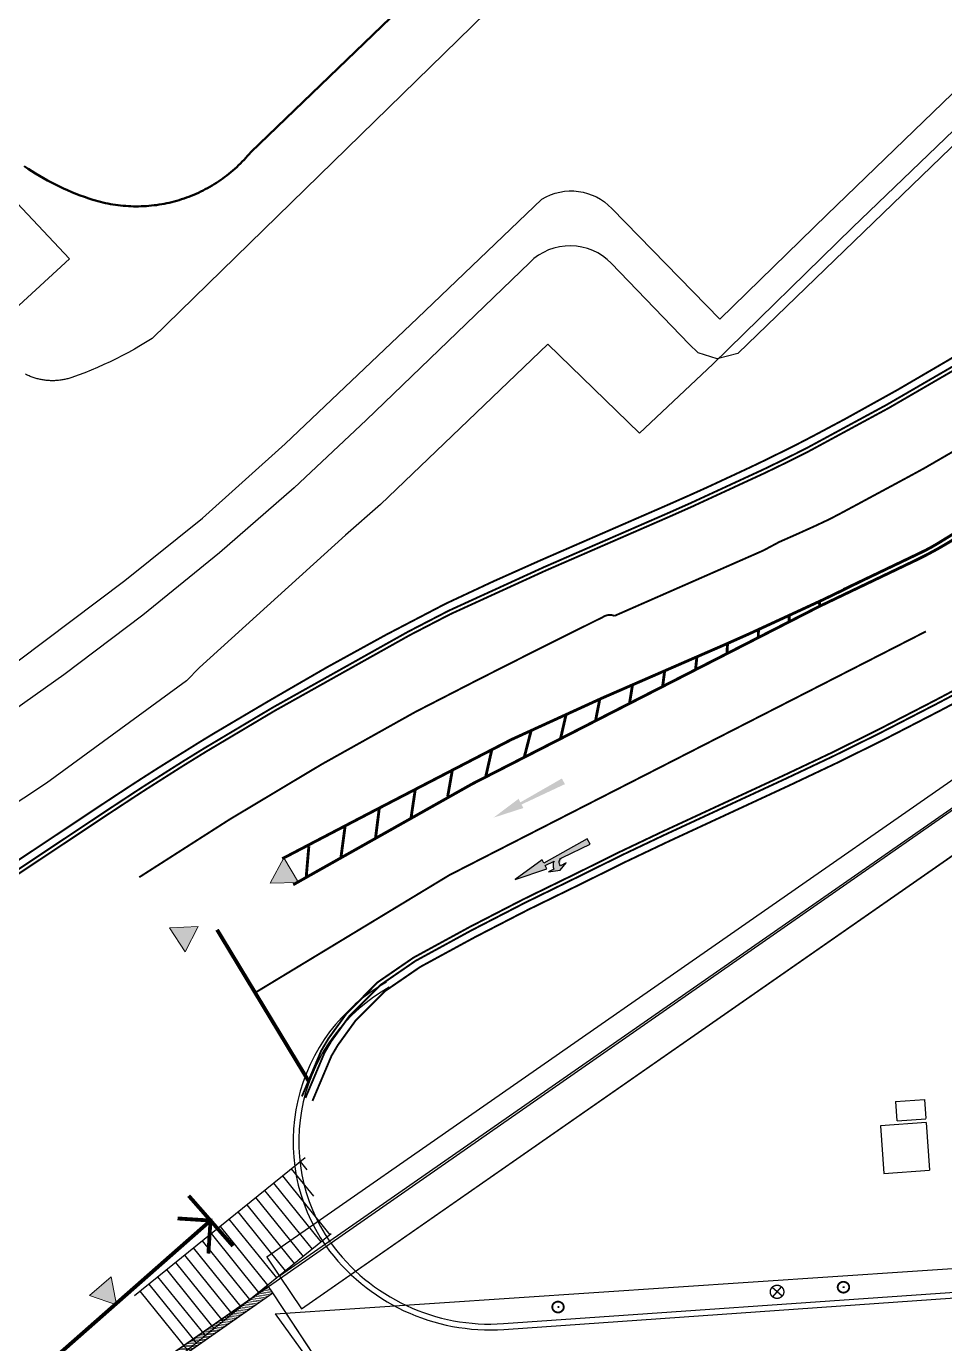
# Model space of a CAD drawing. Header units: millimetres. Extents: x 833576263 to 1668046980, y 817519639 to 1636103653.
# Drawn here: x 834351497 to 834399593, y 818066501 to 818135460 of the extents above; entities that cross this region are included whole.
import ezdxf

# ---------------------------------------------------------------- set-up
doc = ezdxf.new("R2010")
doc.units = ezdxf.units.MM
doc.header["$LTSCALE"] = 100
doc.header["$MEASUREMENT"] = 0
for name, pattern in [('C160$0$Hidden', [9.525, 6.35, -3.175]), ('R_P_Grid$0$XXXXX-PIW-P-WHCGRDP1-XXX$0$DIVIDE2', [0.625, 0.25, -0.125, 0, -0.125, 0, -0.125]), ('R_ROAD MARK$0$RM1101', [6, 1, -5]), ('R_ROAD MARK$0$XXXXX-PIW-P-WHCRMP1-XXX_1$0$RM 1104', [6, 4, -2]), ('R_site$0$Dash', [6, 3, -3])]:
    doc.linetypes.add(name, pattern=pattern)
doc.layers.get('Defpoints').update_dxf_attribs({"color": 170})
for name, color, linetype in [('C160$0$+C160', 6, 'C160$0$Hidden'), ('R_ROAD MARK$0$MMH071__', 252, 'Continuous'), ('R_site$0$AUDIT_I_160808180252-21', 7, 'Continuous'), ('R_site$0$AUDIT_I_160808180252-26', 7, 'Continuous'), ('R_site$0$AUDIT_I_160808180252-35', 5, 'Continuous'), ('R_Text for GBP from DLN$0$programme(mm)$0$DLN040_1', 7, 'Continuous'), ('T-TITL', 7, 'Continuous'), ('X-REF', 7, 'Continuous')]:
    doc.layers.add(name, color=color, linetype=linetype)
doc.layers.add('R_P_Grid$0$RDA9101-PIW', color=3, linetype='R_P_Grid$0$XXXXX-PIW-P-WHCGRDP1-XXX$0$DIVIDE2', plot=False)
for name, color, linetype, lineweight in [('R_ROAD MARK$0$Level 15', 252, 'Continuous', 0), ('R_ROAD MARK$0$Level 42', 252, 'Continuous', 0), ('R_ROAD MARK$0$MMH832__', 252, 'Continuous', 0), ('R_ROAD MARK$0$OAP832', 7, 'Continuous', 30), ('R_ROAD MARK$0$XXXXX-PIW-P-WHCRMP1-XXX_1$0$MMH832__', 252, 'Continuous', 0), ('R_site$0$000-Architecture boundary', 2, 'Continuous', 0), ('R_site$0$000-M+ Base', 6, 'Continuous', 9), ('R_site$0$000-Ret walls', 5, 'Continuous', 15)]:
    doc.layers.add(name, color=color, linetype=linetype, lineweight=lineweight)
doc.linetypes.add('R_site$0$B1_BDYF', pattern='A,2.5,-0.5,[130,ltypeshp.shx,S=0.5,R=0,X=0,Y=0],-0.5', length=3.5)

# ---------------------------------------------------------------- blocks, each defined once
blk = doc.blocks.new('R_P_Grid')
at = {"layer": 'R_P_Grid$0$RDA9101-PIW', "color": 3, "ltscale": 100, "const_width": 100, "flags": 128}
blk.add_lwpolyline([(834337769.5, 818059635), (834332932, 818056418.9), (834331836.7, 818055690.6), (834328766.6, 818053649.5), (834324604.5, 818050882.4), (834317939.9, 818046451.5), (834316277, 818045345.9), (834307949.5, 818039809.4), (834305598.8, 818038246.6), (834302685.5, 818036294.6), (834299786.3, 818034321.8), (834299131.3, 818033871.8), (834295770.7, 818031538.4), (834291783, 818028715.1), (834291136.8, 818028251.9), (834287823.8, 818025852), (834285844.3, 818024397.7), (834283893.4, 818022949.4), (834282403.2, 818021833), (834275934.4, 818016967.1), (834267942.8, 818010955.9), (834260124.1, 818004715), (834257045, 818002257.3), (834255723.7, 818001202.5), (834252305.3, 817998474), (834244486.5, 817992233), (834236667.8, 817985992), (834234793.2, 817984582), (834234389.1, 817984283.7), (834232887.7, 817983200.3), (834230934.9, 817981886.4), (834228937.2, 817980641.7), (834228709.7, 817980506), (834227599, 817979861), (834226897.2, 817979467.9), (834224722.3, 817978318.3), (834222506.8, 817977249.1), (834220253.6, 817976262), (834217965.7, 817975358), (834215646.2, 817974538.6), (834213298.2, 817973804.7), (834210924.9, 817973157.4), (834208529.5, 817972597.5), (834206115.1, 817972125.8), (834203685.1, 817971742.9), (834201242.7, 817971449.4), (834198791.2, 817971245.5), (834196333.8, 817971131.7), (834193873.9, 817971108), (834191414.9, 817971174.5), (834188959.9, 817971331.1), (834186512.2, 817971577.6), (834184075.3, 817971913.6), (834181652.3, 817972338.7), (834179246.6, 817972852.4), (834176861.2, 817973453.9), (834174499.6, 817974142.4), (834172164.7, 817974917), (834169859.9, 817975776.7), (834168164.4, 817976471.6), (834167588, 817976720.3), (834165352.3, 817977746.6), (834163155.7, 817978854.1), (834161001.2, 817980041.4), (834158891.7, 817981306.8), (834156830, 817982648.8), (834156301.5, 817983010.3), (834154818.8, 817984065.4), (834152860.9, 817985554.7), (834150958.9, 817987114.9), (834149115.4, 817988743.7), (834148211.5, 817989587.8), (834147332.8, 817990439), (834145613.6, 817992198.5), (834143960, 817994019.8), (834142374.3, 817995900.5), (834141237.9, 817997339.4), (834140858.6, 817997838.1), (834139415, 817999829.9), (834138045.3, 818001873.3), (834136751.4, 818003965.6), (834135535.1, 818006103.8), (834134398, 818008285.2), (834134114.6, 818008861.1), (834133341.7, 818010506.9), (834132367.4, 818012765.7), (834131476.6, 818015058.8), (834130670.5, 818017382.9), (834129950.1, 818019735.1), (834129316.4, 818022112.1), (834128770.3, 818024510.7), (834128312.5, 818026927.7), (834127943.5, 818029359.8), (834127664, 818031803.9), (834127474.2, 818034256.6), (834127438.1, 818036715.9), (834127492.1, 818039172.7), (834127636.1, 818041623.4), (834127869.7, 818044064.9), (834128192.3, 818046493.9), (834128603.5, 818048907.1), (834129102.4, 818051301.4), (834129375.5, 818052454.1), (834129688.2, 818053673.4), (834130360, 818056020.1), (834131116.7, 818058338.4), (834131957.1, 818060625.2), (834132880, 818062877.5), (834133883.9, 818065092.3), (834134967.3, 818067266.6), (834135629.7, 818068505), (834136128.6, 818069397.8), (834137399.4, 818071536.6), (834138748.5, 818073624.1), (834139884.2, 818075256.8), (834140173.8, 818075657.2), (834142535.3, 818078697.4), (834144381.6, 818081074.4), (834148574.8, 818086679.6), (834152500.6, 818092007.4), (834154509.7, 818094734.1), (834157219, 818098410.9), (834160444.6, 818102788.5), (834163001.4, 818106258.4), (834165759.1, 818110001), (834168748, 818120246.1), (834165385.6, 818129509.2), (834169848.6, 818137783.7), (834175089.3, 818145514.5), (834184459.2, 818145967.8), (834194438.3, 818146124.3), (834203910.8, 818139625.2), (834201868.6, 818136648.9), (834201686.4, 818136383.2), (834201506.3, 818136116.1), (834200974.9, 818135269.1), (834200486.6, 818134396.5), (834200042.5, 818133500.7), (834199643.7, 818132583.7), (834199291.2, 818131648), (834198986, 818130695.9), (834198728.7, 818129729.6), (834198520, 818128751.8), (834198360.5, 818127764.7), (834198308.6, 818127350.4), (834198256.1, 818126946), (834198077.9, 818125962.3), (834197830, 818124993.7), (834197513.5, 818124045.3), (834197130.2, 818123121.9), (834196681.9, 818122228.3), (834196171, 818121368.9), (834195600.1, 818120548.1), (834194972.1, 818119770.2), (834194290.1, 818119039.1), (834193557.7, 818118358.6), (834193203.2, 818118062), (834192624.4, 818117584.9), (834191866.8, 818116932.2), (834191125.9, 818116260.6), (834190401.9, 818115570.8), (834189695.4, 818114863.1), (834189006.9, 818114138), (834188336.7, 818113395.9), (834187685.2, 818112637.2), (834187052.9, 818111862.5), (834186440.2, 818111072.3), (834185847.4, 818110267), (834185274.9, 818109447.1), (834185052.7, 818109115.6), (834184992.3, 818109024.5), (834180082, 818101389.3), (834176995.5, 818096603.7), (834174659.3, 818092981.5), (834171712, 818088411.9), (834169236.5, 818084573.7), (834167400.8, 818081727.5), (834163813.8, 818076165.9), (834160062.4, 818070255.9), (834158495.7, 818067686), (834156492, 818064399), (834156311.1, 818064104.3), (834155588.7, 818062917.5), (834154743.1, 818061405.2), (834153956.2, 818059864.2), (834153650.2, 818059223.5), (834153246.7, 818058337.1), (834152594.6, 818056787.2), (834152000.7, 818055216.5), (834151465.5, 818053627.3), (834150989.7, 818052021.8), (834150573.8, 818050402.1), (834150218.1, 818048770.6), (834150058.4, 818047925.9), (834149922.9, 818047129.3), (834149688.5, 818045480.7), (834149515.1, 818043826.9), (834149402.6, 818042170.1), (834149351.1, 818040512.7), (834149360.4, 818038856.8), (834149430.4, 818037204.7), (834149560.9, 818035558.6), (834149688.1, 818033914.7), (834149875.4, 818032276.5), (834150122.7, 818030646.3), (834150429.6, 818029026.3), (834150795.7, 818027418.6), (834151220.4, 818025825.4), (834151703.3, 818024248.8), (834152243.6, 818022691), (834152840.6, 818021154), (834153493.6, 818019640), (834154011.7, 818018536.8), (834154201.7, 818018150.9), (834154963.8, 818016688.8), (834155779.1, 818015255.5), (834156646.3, 818013853.2), (834157564.4, 818012483.5), (834158532, 818011148.5), (834158786.2, 818010814.2), (834159547.9, 818009849.8), (834160610.8, 818008589.2), (834161719.1, 818007368.4), (834162871.5, 818006189.1), (834163460.4, 818005618.6), (834164066.3, 818005052.8), (834165301.9, 818003961.1), (834166576.8, 818002915.4), (834167889.1, 818001917.1), (834168882.9, 818001209.9), (834169237.1, 818000967.6), (834170619, 818000068.1), (834172033, 817999219.9), (834173477.1, 817998424.1), (834174949.4, 817997681.8), (834176447.9, 817996993.9), (834176834.2, 817996827.2), (834177970.6, 817996361.5), (834179515.5, 817995785.2), (834181080.5, 817995266), (834182663.4, 817994804.5), (834184262.2, 817994401.4), (834185874.7, 817994057.1), (834187498.8, 817993772.1), (834189132.2, 817993546.9), (834190772.7, 817993381.7), (834192418.3, 817993276.7), (834194066.5, 817993232.2), (834195715.3, 817993248), (834197362.4, 817993324.3), (834199005.6, 817993461), (834200642.6, 817993657.7), (834202271.4, 817993914.4), (834203889.6, 817994230.5), (834205495.2, 817994605.8), (834207086, 817995039.7), (834208659.7, 817995531.6), (834210214.4, 817996080.8), (834211747.9, 817996686.7), (834213258.2, 817997348.4), (834214743.2, 817998065), (834216200.9, 817998835.5), (834216671.4, 817999099), (834217415.8, 817999531.4), (834217568.3, 817999622.3), (834218907.3, 818000456.6), (834220216.2, 818001337.3), (834221222.3, 818002063.8), (834221493.4, 818002263.3), (834223368, 818003673.4), (834231532.4, 818009454.9), (834239696.8, 818015236.3), (834243266.3, 818017764), (834244646, 818018741), (834247861.2, 818021017.8), (834256025.6, 818026799.2), (834264017.2, 818032810.4), (834270486, 818037676.3), (834272036.6, 818038838), (834274066.7, 818040345.1), (834276126.5, 818041858.3), (834279573.9, 818044355.6), (834280246.4, 818044837.6), (834284395.8, 818047775.5), (834287892.9, 818050203.6), (834288574.4, 818050671.8), (834291591.3, 818052724.7), (834294622.7, 818054755.9), (834296973.4, 818056318.7), (834305301, 818061855.2), (834306963.9, 818062960.8), (834313628.5, 818067391.7), (834317790.5, 818070158.8), (834321956, 818072928.2), (834328617.3, 818077356.9), (834330283.5, 818078464.6), (834333118, 818080367.6), (834338611, 818084001.1), (834347160, 818089204.5), (834347395.6, 818089361.2), (834355477.9, 818094734.6), (834355488.6, 818094741.7), (834355753, 818094916.7), (834355979, 818095064.9), (834357079.2, 818095787.3), (834357525.8, 818096076.1), (834358432.8, 818096656.1), (834360580.7, 818097995.4), (834361303.6, 818098435.6), (834364211.5, 818100153.8), (834367250.3, 818101912.6), (834370328, 818103604.5), (834373443.1, 818105228.5), (834375936.6, 818106395.1), (834378449.9, 818107516.9), (834382829.4, 818109423.3), (834383089.7, 818109536.6), (834384925.6, 818110335.8), (834386145.6, 818110874), (834387150.8, 818111325.3), (834389359.4, 818112352.8), (834389897.7, 818112609.2), (834389999.4, 818112657.9), (834391550.6, 818113417.9), (834392181.8, 818113742.3), (834392838.6, 818114085.9), (834394345.7, 818114888.7), (834397107.6, 818116420.8), (834399835.1, 818118013.4), (834402526.8, 818119665.8), (834405181.4, 818121377.2), (834406983.2, 818122586.8), (834407797.7, 818123146.7), (834410309.5, 818124926.6), (834410374.2, 818124973.5), (834411807.6, 818126027.4), (834412909.8, 818126856.7), (834413724.1, 818127480.1), (834414014.2, 818127704.5), (834415403.3, 818128795.4), (834417344.4, 818130367.1), (834417477.5, 818130477), (834419520.1, 818132196.9), (834422831.7, 818135038.7), (834423236.1, 818135385.9), (834427986.5, 818139441.3), (834429055.6, 818140379.8), (834430154.7, 818141362.7), (834431136.6, 818142312.9), (834432081.8, 818143299.6), (834432957.4, 818144284.6), (834432988.9, 818144321.5), (834433061.2, 818144406.3), (834433445.9, 818144867), (834433856.7, 818145376.9), (834434683.9, 818146464.5), (834435469.4, 818147582.5), (834436211.9, 818148729.6), (834436910.5, 818149903.9), (834437564, 818151103.9), (834438171.7, 818152327.7), (834438732.6, 818153573.7), (834438923.7, 818154029.3), (834439245.9, 818154840), (834439710.9, 818156124.8), (834440126.9, 818157426.4), (834440493.3, 818158742.7), (834440809.6, 818160072), (834441075.3, 818161412.3), (834441290.1, 818162761.7), (834441453.6, 818164118.3), (834441633.1, 818165475.8), (834441761.2, 818166841.7), (834441837.6, 818168214.1), (834441861.8, 818169590.9), (834441833.6, 818170970.2), (834441793.2, 818171771.7), (834441735.1, 818172572.9), (834441605.3, 818174302.4), (834441596.2, 818174501.9), (834441565.9, 818176033.5), (834441616.8, 818177761.4), (834441757.3, 818179481.5), (834441987, 818181189.1), (834442304.8, 818182879.6), (834442738.1, 818184652.7), (834442989.2, 818185522.4), (834443899.5, 818188760.6), (834443955.5, 818189088), (834444164.9, 818190065.8), (834444354.7, 818191047.6), (834444524.8, 818192033), (834444675.2, 818193021.6), (834444805.8, 818194013), (834444916.5, 818195006.9), (834445007.3, 818196002.7), (834445078.2, 818197000.2), (834445129.2, 818197998.9), (834445160.1, 818198998.4), (834445171.1, 818199998.3), (834445162, 818200998.2), (834445133, 818201997.8), (834445084, 818202996.6), (834445015, 818203994.2), (834444926, 818204990.2), (834444817.2, 818205984.2), (834444688.5, 818206975.9), (834444574.5, 818207735.4), (834453113.7, 818204098.3), (834460852.7, 818200622.1), (834473072.5, 818195624.9), (834472075.5, 818195548.5), (834471084.4, 818195416.8), (834470102.1, 818195230.3), (834469131.6, 818194989.6), (834468176, 818194695.3), (834467238.2, 818194348.5), (834466321.2, 818193950), (834465427.6, 818193501.3), (834464560.4, 818193003.7), (834463722.1, 818192458.7), (834462915.4, 818191867.9), (834462142.8, 818191233.3), (834461406.5, 818190556.8), (834460709, 818189840.4), (834460190.3, 818189252), (834459921.3, 818188925.8), (834459282.3, 818188086.7), (834459191.9, 818187959.8), (834459099.3, 818187828.6), (834458690.8, 818187213.6), (834458199, 818186280.6), (834457761.1, 818185324.6), (834457378.1, 818184348.9), (834457100.2, 818183518.5), (834457050.8, 818183356.4), (834456780, 818182350.3), (834456566.2, 818181333.9), (834456409.5, 818180310.4), (834456314.5, 818179343.8), (834456270.3, 818178376.5), (834456276.6, 818177410.9), (834456333.2, 818176449.9), (834456424.8, 818175605.7), (834456439.6, 818175495.9), (834456561.9, 818174751), (834456595.3, 818174551.7), (834456771.5, 818173431.6), (834456923.1, 818172307.2), (834457126.1, 818170362.3), (834457255.4, 818168408.6), (834457310.7, 818166448.8), (834457291.6, 818164485.8), (834457197.9, 818162522.4), (834456962.7, 818160570.7), (834456653.7, 818158629.3), (834456271.4, 818156701.1), (834455816.3, 818154788.7), (834455289.2, 818152894.9), (834454690.7, 818151022.4), (834454021.8, 818149173.9), (834453558.3, 818148007.7), (834453283.3, 818147352.1), (834452476.4, 818145559.6), (834451602.1, 818143798.9), (834450661.8, 818142072.6), (834449656.8, 818140383.1), (834448588.6, 818138732.9), (834447458.6, 818137124.3), (834446268.5, 818135559.7), (834445020.1, 818134041.3), (834444974.5, 818133988), (834443715, 818132571.2), (834442355.2, 818131151.6), (834440942.5, 818129784.6), (834439361.3, 818128370.5), (834439210.4, 818128237), (834434657.6, 818124329.1), (834433541.7, 818123376.5), (834433137.4, 818123029.5), (834430102.9, 818120423.2), (834429825.8, 818120187.6), (834427557.5, 818118277.5), (834425253.9, 818116410.1), (834422484.9, 818114257.1), (834419669, 818112165.8), (834416807.7, 818110137.1), (834413902.3, 818108172), (834410954.3, 818106271.4), (834407965.1, 818104436.4), (834404936.1, 818102667.7), (834401868.9, 818100966.3), (834399328.8, 818099623.3), (834398764.8, 818099333), (834396359.5, 818098092.9), (834393933, 818096893.8), (834391485.9, 818095735.9), (834390536.8, 818095296), (834389411.7, 818094774.4), (834385078.2, 818092765.8), (834382844.9, 818091705.2), (834380630.2, 818090607.8), (834377794.8, 818089224.8), (834374989.8, 818087779.1), (834372216.6, 818086271.4), (834372080.6, 818086191.1), (834370289.2, 818084959.7), (834368725.5, 818083390.6), (834367811.2, 818082126.7), (834367476.8, 818081560.9), (834366483.1, 818079209.4)], dxfattribs=at)
blk = doc.blocks.new('R_site$0$architecture 2')
at = {"layer": 'R_site$0$000-Ret walls', "lineweight": 5}
h = blk.add_hatch(dxfattribs=at)
h.set_pattern_fill('ANSI31', color=252, scale=0.025, angle=315)
h.set_pattern_definition([(0, (0, 0), (3e-17, 0.079375), [])])
edge = h.paths.add_edge_path()
edge.add_arc((834369.797, 818078.06), 42.838, 223.77191, 232.38548, ccw=False)
edge.add_line((834338.864, 818048.426), (834338.748, 818048.324))
edge.add_line((834338.748, 818048.324), (834354.844, 818062.49))
edge.add_line((834354.844, 818062.49), (834364.415, 818069.157))
edge.add_line((834364.415, 818069.157), (834364.181, 818069.493))
edge.add_line((834364.181, 818069.493), (834354.591, 818062.813))
edge.add_line((834354.591, 818062.813), (834338.477, 818048.631))
edge.add_line((834338.477, 818048.631), (834338.131, 818048.327))
edge.add_arc((834369.797, 818078.06), 43.438, 223.19726, 232.38548)
edge.add_line((834343.285, 818043.652), (834343.651, 818044.127))
at = {"layer": 'R_site$0$000-Architecture boundary'}
for points in [[(834364.092, 818071.023), (834449.891, 818130.733)], [(834407.462, 818097.246), (834365.903, 818068.324), (834364.092, 818071.023)]]:
    blk.add_lwpolyline(points, dxfattribs=at)
at = {"layer": 'R_site$0$000-M+ Base', "linetype": 'R_site$0$Dash', "ltscale": 0.5}
blk.add_lwpolyline([(834337.664, 818047.37, 0.242199), (834375.724, 818033.773), (834374.299, 818054.161), (834364.415, 818069.157)], format="xyb", dxfattribs=at)
at = {"layer": 'R_site$0$000-Ret walls'}
blk.add_lwpolyline([(834343.651, 818044.127, -0.037601), (834338.864, 818048.426), (834338.748, 818048.324), (834354.844, 818062.49), (834364.415, 818069.157), (834364.181, 818069.493), (834354.591, 818062.813), (834338.477, 818048.631), (834338.131, 818048.327, 0.040113), (834343.285, 818043.652), (834343.651, 818044.127)], format="xyb", close=True, dxfattribs=at)
blk = doc.blocks.new('R_site')
at = {"layer": 'Defpoints'}
for points in [[(834354591, 818062813), (834364181, 818069493), (834426893, 818113173), (834444628, 818128772), (834444672, 818128821), (834445002, 818129184), (834445110, 818129304), (834446168, 818130509), (834446682, 818131104), (834447235, 818131769), (834447840, 818132521), (834448206, 818132983), (834449212, 818134297), (834450427, 818135975)], [(834428790, 818156989), (834388764, 818118338), (834387679, 818118047), (834386688, 818118375), (834386220, 818118822), (834382132, 818123056), (834381915, 818123259), (834381680, 818123440), (834381428, 818123596), (834381161, 818123727), (834380883, 818123831), (834380597, 818123907), (834380304, 818123954), (834380007, 818123972), (834379711, 818123961), (834379417, 818123920), (834379128, 818123850), (834378848, 818123753), (834378579, 818123628), (834378323, 818123477), (834378084, 818123302), (834377863, 818123104), (834369302, 818114837), (834365516, 818111305), (834361613, 818107903), (834357596, 818104637), (834353465, 818101505), (834349240, 818098523)]]:
    blk.add_lwpolyline(points, dxfattribs=at)
at = {"layer": 'R_site$0$AUDIT_I_160808180252-21', "linetype": 'Continuous', "lineweight": 50, "flags": 128}
blk.add_lwpolyline([(834415802, 818179402), (834363253, 818128880), (834363167, 818128776), (834363079, 818128674), (834362989, 818128573), (834362898, 818128474), (834362805, 818128377), (834362710, 818128281), (834362614, 818128187), (834362516, 818128094), (834362416, 818128003), (834362315, 818127914), (834362212, 818127827), (834362108, 818127742), (834362002, 818127658), (834361895, 818127576), (834361787, 818127496), (834361677, 818127418), (834361565, 818127342), (834361453, 818127268), (834361339, 818127196), (834361224, 818127126), (834361108, 818127058), (834360990, 818126992), (834360871, 818126928), (834360752, 818126866), (834360631, 818126806), (834360509, 818126749), (834360386, 818126693), (834360263, 818126640), (834360138, 818126589), (834360012, 818126540), (834359886, 818126493), (834359759, 818126448), (834359631, 818126406), (834359502, 818126366), (834359373, 818126328), (834359243, 818126292), (834359112, 818126259), (834358981, 818126228), (834358850, 818126199), (834358718, 818126172), (834358585, 818126148), (834358452, 818126126), (834358319, 818126107), (834358185, 818126090), (834358051, 818126075), (834357917, 818126062), (834357782, 818126052), (834357648, 818126044), (834357513, 818126039), (834357379, 818126036), (834357244, 818126035), (834357109, 818126036), (834356974, 818126040), (834356840, 818126047), (834356705, 818126055), (834356571, 818126066), (834356437, 818126080), (834356303, 818126095), (834356169, 818126113), (834356036, 818126134), (834355903, 818126156), (834355771, 818126181), (834355639, 818126208), (834355507, 818126238), (834355376, 818126270), (834355246, 818126304), (834355116, 818126340), (834354987, 818126379), (834354762, 818126453), (834354539, 818126530), (834354317, 818126611), (834354096, 818126696), (834353877, 818126785), (834353660, 818126878), (834353444, 818126974), (834353229, 818127075), (834353017, 818127179), (834352807, 818127286), (834352598, 818127398), (834352391, 818127513), (834352187, 818127631), (834351984, 818127753), (834351784, 818127879), (834351586, 818128008), (834351390, 818128141)], dxfattribs=at)
at = {"layer": 'R_site$0$AUDIT_I_160808180252-21', "linetype": 'R_site$0$B1_BDYF', "lineweight": 30, "flags": 128}
for points in [[(834423242, 818152196), (834415086, 818144451), (834394774, 818124935), (834387452, 818117778), (834383618, 818114167), (834378801, 818118821)], [(834378801, 818118821), (834370054, 818110421), (834368204, 818108818), (834360560, 818101892), (834359886, 818101205), (834352549, 818095848), (834341902, 818088803), (834327906, 818079502), (834310407, 818067880), (834297066, 818058961), (834281636, 818048745), (834264362, 818037360), (834258520, 818033509)]]:
    blk.add_lwpolyline(points, dxfattribs=at)
at = {"layer": 'R_site$0$AUDIT_I_160808180252-26', "linetype": 'Continuous', "lineweight": 30, "flags": 128}
for points in [[(834387222, 818147557), (834358087, 818119120), (834357480, 818118749), (834357166, 818118569), (834356849, 818118394), (834356530, 818118225), (834356207, 818118062), (834355882, 818117904), (834355554, 818117751), (834355223, 818117605), (834354890, 818117464), (834354554, 818117330), (834354217, 818117201), (834353877, 818117078), (834353825, 818117060), (834353773, 818117044), (834353721, 818117029), (834353669, 818117014), (834353616, 818117001), (834353564, 818116988), (834353511, 818116976), (834353457, 818116966), (834353404, 818116956), (834353351, 818116947), (834353297, 818116939), (834353243, 818116932), (834353189, 818116926), (834353135, 818116921), (834353081, 818116916), (834353027, 818116913), (834352973, 818116911), (834352919, 818116909), (834352864, 818116909), (834352810, 818116909), (834352756, 818116911), (834352702, 818116913), (834352647, 818116917), (834352593, 818116921), (834352539, 818116926), (834352485, 818116932), (834352432, 818116940), (834352378, 818116948), (834352324, 818116957), (834352271, 818116967), (834352218, 818116977), (834352165, 818116989), (834352112, 818117002), (834352060, 818117016), (834352007, 818117030), (834351955, 818117046), (834351904, 818117062), (834351852, 818117079), (834351801, 818117097), (834351750, 818117116), (834351700, 818117136), (834351650, 818117157), (834351600, 818117179), (834351551, 818117201), (834351502, 818117225), (834351453, 818117249)], [(834349782, 818119642), (834353752, 818123293), (834344952, 818132618)]]:
    blk.add_lwpolyline(points, dxfattribs=at)
blk.add_lwpolyline([(834264362, 818037360, -0.286313), (834268704, 818046164), (834286280, 818058093), (834308957, 818073538), (834327842, 818086377), (834351063, 818102241), (834356653, 818106449), (834360719, 818109720), (834365059, 818113605), (834371983, 818120184), (834378490, 818126420, -0.350953), (834382160, 818125928), (834387812, 818120138), (834393437, 818125611), (834413622, 818145101), (834423011, 818154148), (834418795, 818158590, -0.581534), (834418561, 818163849, -0.205591), (834426893, 818163630), (834431334, 818161917)], format="xyb", dxfattribs=at)
at = {"layer": 'R_site$0$AUDIT_I_160808180252-35'}
for points in [[(834364533, 818068054), (834498047, 818077004)], [(834364533, 818068054), (834374882, 818053714)]]:
    blk.add_lwpolyline(points, dxfattribs=at)
at = {"xscale": 1000, "yscale": 1000, "zscale": 1000}
blk.add_blockref('R_site$0$architecture 2', (0, 0), dxfattribs=at)
blk = doc.blocks.new('R_ROAD MARK$0$BOLLARD')
at = {"layer": 'R_ROAD MARK$0$MMH832__', "lineweight": 0}
blk.add_hatch(color=7, dxfattribs=at).paths.add_polyline_path([(-0.75, 0), (0.75, 0), (0, 1.299)])
at = {"layer": 'R_ROAD MARK$0$MMH832__', "color": 7, "lineweight": 0, "flags": 128}
blk.add_lwpolyline([(-0.75, 0), (0.75, 0), (0, 1.299), (-0.75, 0)], close=True, dxfattribs=at)
blk = doc.blocks.new('R_ROAD MARK$0$XXXXX-PIW-P-WHCRMP1-XXX_1$0$TS1017')
at = {"layer": 'R_ROAD MARK$0$Level 42', "linetype": 'Continuous', "lineweight": 13}
blk.add_hatch(color=256, dxfattribs=at).paths.add_polyline_path([(-0.404, -0.068), (-0.404, -0.016), (-1.031, -0.042), (-1.031, 0.042), (-0.404, 0.016), (-0.404, 0.068), (0, 0)])
blk = doc.blocks.new('R_ROAD MARK$0$XXXXX-PIW-P-WHCRMP1-XXX_1$0$BOLLARD')
at = {"layer": 'R_ROAD MARK$0$XXXXX-PIW-P-WHCRMP1-XXX_1$0$MMH832__', "lineweight": 0}
blk.add_hatch(color=7, dxfattribs=at).paths.add_polyline_path([(-0.75, 0), (0.75, 0), (0, 1.299)])
at = {"layer": 'R_ROAD MARK$0$XXXXX-PIW-P-WHCRMP1-XXX_1$0$MMH832__', "color": 7, "lineweight": 0, "flags": 128}
blk.add_lwpolyline([(-0.75, 0), (0.75, 0), (0, 1.299), (-0.75, 0)], close=True, dxfattribs=at)
blk = doc.blocks.new('R_ROAD MARK')
at = {"layer": 'R_ROAD MARK$0$Level 15', "linetype": 'Continuous'}
h = blk.add_hatch(color=256, dxfattribs=at)
edge = h.paths.add_edge_path()
edge.add_line((834378842, 818091195), (834379456, 818091282))
edge.add_line((834379456, 818091282), (834379770, 818091677))
edge.add_line((834379770, 818091677), (834379467, 818091520))
edge.add_line((834379467, 818091520), (834379439, 818091574))
edge.add_arc((834379689, 818091703), 282, 115.32874, 207.47632, ccw=False)
edge.add_line((834379569, 818091958), (834381019, 818092644))
edge.add_line((834381019, 818092644), (834380869, 818092933))
edge.add_line((834380869, 818092933), (834378608, 818091647))
edge.add_line((834378608, 818091647), (834378513, 818091829))
edge.add_line((834378513, 818091829), (834377100, 818090790))
edge.add_line((834377100, 818090790), (834378763, 818091349))
edge.add_line((834378763, 818091349), (834378668, 818091532))
edge.add_line((834378668, 818091532), (834379135, 818091753))
edge.add_arc((834379515, 818091545), 433, 151.34925, 207.47632)
edge.add_line((834379131, 818091345), (834378842, 818091195))
at = {"layer": 'R_ROAD MARK$0$MMH071__'}
blk.add_lwpolyline([(834378842, 818091195), (834379456, 818091282), (834379770, 818091677), (834379467, 818091520), (834379439, 818091574, -0.425235), (834379569, 818091958), (834381019, 818092644), (834380869, 818092933), (834378608, 818091647), (834378513, 818091829), (834377100, 818090790), (834378763, 818091349), (834378668, 818091532), (834379135, 818091753, 0.249917), (834379131, 818091345), (834378842, 818091195)], format="xyb", close=True, dxfattribs=at)
at = {"layer": 'R_ROAD MARK$0$MMH832__', "linetype": 'Continuous', "flags": 128}
for points, const_width in [([(834348715, 818089518), (834355618, 818094107), (834355931, 818094315), (834357407, 818095284), (834357850, 818095570), (834359755, 818096779), (834360892, 818097481), (834364511, 818099634), (834371585, 818103593), (834373706, 818104689), (834378694, 818106969), (834382196, 818108493), (834383069, 818108873), (834385167, 818109787), (834386392, 818110331), (834390152, 818112068), (834390259, 818112119), (834391005, 818112480), (834391818, 818112881), (834392462, 818113206), (834396644, 818115469), (834400147, 818117501)], 100), ([(834348604, 818089684), (834355507, 818094274), (834355821, 818094482), (834357298, 818095452), (834357742, 818095739), (834359649, 818096949), (834360789, 818097652), (834364411, 818099807), (834371490, 818103769), (834373618, 818104869), (834378613, 818107152), (834382116, 818108677), (834382989, 818109057), (834385087, 818109970), (834386309, 818110513), (834390067, 818112249), (834390172, 818112299), (834390917, 818112660), (834391729, 818113060), (834392369, 818113383), (834396546, 818115644), (834400043, 818117672)], 100), ([(834366281, 818080246), (834361486, 818088169)], 200)]:
    blk.add_lwpolyline(points, dxfattribs=dict(at, const_width=const_width))
at = {"layer": 'R_ROAD MARK$0$MMH832__', "linetype": 'Continuous', "const_width": 100, "elevation": 5964, "flags": 128}
for points in [[(834365930, 818079443), (834366940, 818081831), (834367309, 818082456), (834368267, 818083781), (834369903, 818085423), (834371766, 818086703), (834374709, 818088309), (834377526, 818089761), (834380365, 818091146), (834382583, 818092245), (834384823, 818093309), (834389159, 818095319), (834390284, 818095840), (834391231, 818096279), (834393672, 818097434), (834396089, 818098629), (834398490, 818099866), (834399051, 818100155), (834401583, 818101494)], [(834366115, 818079365), (834367119, 818081741), (834367476, 818082346), (834368420, 818083651), (834370032, 818085268), (834371871, 818086532), (834374802, 818088132), (834377616, 818089582), (834380454, 818090967), (834382670, 818092065), (834384908, 818093128), (834389243, 818095137), (834390369, 818095659), (834391316, 818096098), (834393759, 818097254), (834396179, 818098450), (834398582, 818099689), (834399144, 818099978), (834401678, 818101318)]]:
    blk.add_lwpolyline(points, dxfattribs=at)
at = {"layer": 'R_ROAD MARK$0$MMH832__', "linetype": 'R_ROAD MARK$0$RM1101', "const_width": 100, "flags": 128}
blk.add_lwpolyline([(834443517, 818154731), (834443107, 818153616), (834442752, 818152685), (834442445, 818151991), (834441892, 818150629), (834441274, 818149307), (834440644, 818148038), (834439824, 818146694), (834439245, 818145855), (834438880, 818145357), (834438094, 818144212), (834437170, 818142990), (834436711, 818142369), (834436298, 818141831), (834436119, 818141579), (834435787, 818141200), (834435276, 818140579), (834434193, 818139423), (834433225, 818138370), (834432121, 818137256), (834431282, 818136513), (834430603, 818135951), (834428899, 818134552), (834422085, 818129180), (834420013, 818127435), (834419851, 818127301), (834417872, 818125699), (834416448, 818124581), (834416143, 818124345), (834415879, 818124141), (834415366, 818123749), (834414172, 818122851), (834412839, 818121869), (834412619, 818121710), (834410268, 818120041), (834410047, 818119887), (834409191, 818119292), (834407262, 818117952), (834402879, 818114905), (834402676, 818114775), (834401979, 818114330), (834400249, 818113327), (834399384, 818112825), (834398518, 818112324), (834397747, 818111904), (834396867, 818111430), (834395986, 818110956), (834395106, 818110481), (834394225, 818110008), (834393574, 818109665), (834392753, 818109281), (834391842, 818108870), (834390927, 818108466), (834390096, 818108021), (834382302, 818104599, 0.251872), (834381706, 818104542, 0.004839), (834371875, 818099572, 0.022244), (834357410, 818090916, -85.302191)], format="xyb", dxfattribs=at)
at = {"layer": 'R_ROAD MARK$0$MMH832__', "const_width": 150, "flags": 128}
for points in [[(834412486, 818116632, -0.015369), (834399762, 818108417, -0.024184), (834398060, 818107500), (834393045, 818105103)], [(834394294, 818105976), (834398364, 818107921, 0.023668), (834399197, 818108369, 0.015886), (834412344, 818116838, -0.015886)]]:
    blk.add_lwpolyline(points, format="xyb", dxfattribs=at)
at = {"layer": 'R_ROAD MARK$0$MMH832__', "flags": 128}
blk.add_lwpolyline([(834364896, 818091884, 150, 150, 0), (834369336, 818094203, 150, 150, 0), (834375045, 818097163, 150, 150, 0), (834376901, 818098123, 150, 150, 0), (834381669, 818100302, 150, 150, 0), (834385110, 818101800, 150, 150, 0), (834385982, 818102180, 150, 150, 0), (834388108, 818103105, 150, 150, 0), (834389405, 818103682, 150, 150, 0), (834393261, 818105462, 150, 150, 0), (834393428, 818105543, 150, 150, 0), (834394209, 818105921, 150, 150, 0), (834395078, 818106349, 150, 150, 0), (834395136, 818106378, 0, 0, 0)], format="xyseb", dxfattribs=at)
at = {"layer": 'R_ROAD MARK$0$MMH832__', "const_width": 150, "flags": 128}
for points in [[(834393045, 818105103), (834393038, 818105360)], [(834374858, 818095807), (834393045, 818105103)], [(834391446, 818104286), (834391447, 818104625)], [(834389828, 818103459), (834389842, 818103884)], [(834388187, 818102620), (834388222, 818103156)], [(834386545, 818101781), (834386616, 818102456)], [(834384821, 818100900), (834384929, 818101721)], [(834383086, 818100013), (834383245, 818100988)], [(834381306, 818099103), (834381529, 818100238)], [(834379474, 818098167), (834379765, 818099432)], [(834377574, 818097196), (834377935, 818098595)], [(834375553, 818096163), (834375876, 818097593)], [(834373565, 818095147), (834373798, 818096466)], [(834365474, 818090524), (834374858, 818095807)], [(834371641, 818093996), (834371867, 818095515)], [(834369783, 818092949), (834369983, 818094539)], [(834367971, 818091929), (834368194, 818093607)], [(834366153, 818090905), (834366294, 818092543)]]:
    blk.add_lwpolyline(points, dxfattribs=at)
at = {"layer": 'R_ROAD MARK$0$MMH832__', "linetype": 'R_ROAD MARK$0$XXXXX-PIW-P-WHCRMP1-XXX_1$0$RM 1104', "const_width": 100, "flags": 128}
blk.add_lwpolyline([(834363482, 818084872), (834373656, 818091030), (834398611, 818103784)], dxfattribs=at)
at = {"layer": 'R_ROAD MARK$0$OAP832'}
for p, q in [((834357170, 818069028), (834366104, 818076245)), ((834365841, 818076032), (834366188, 818075604)), ((834364908, 818075278), (834367393, 818072201)), ((834365375, 818075655), (834366534, 818074220)), ((834363974, 818074524), (834366460, 818071447)), ((834364441, 818074901), (834366926, 818071824)), ((834363041, 818073770), (834365526, 818070693)), ((834363507, 818074147), (834365993, 818071070)), ((834362107, 818073016), (834364593, 818069939)), ((834362574, 818073393), (834365059, 818070316)), ((834359655, 818065951), (834367465, 818072260)), ((834361174, 818072262), (834363659, 818069185)), ((834361640, 818072639), (834364126, 818069562)), ((834360707, 818071885), (834363192, 818068808)), ((834359773, 818071131), (834362259, 818068054)), ((834360240, 818071508), (834362726, 818068431)), ((834376492, 818067549), (834425920, 818071004)), ((834358840, 818070377), (834361325, 818067300)), ((834359307, 818070754), (834361792, 818067677)), ((834376513, 818067250), (834425941, 818070705)), ((834358373, 818070000), (834360859, 818066923))]:
    blk.add_line(p, q, dxfattribs=at)
at = {"layer": 'R_ROAD MARK$0$OAP832', "ltscale": 5}
for p, q in [((834357906, 818069623), (834360392, 818066546)), ((834357440, 818069246), (834359925, 818066169))]:
    blk.add_line(p, q, dxfattribs=at)
at = {"layer": 'R_ROAD MARK$0$OAP832'}
for centre, radius, start, end in [((834375015, 818077079), 9550, 119.17312, 214.76042), ((834375015, 818077079), 9250, 119.17312, 214.76042), ((834375774, 818077824), 10600, 215.78852, 273.9988), ((834375774, 818077824), 10300, 215.78852, 273.9988)]:
    blk.add_arc(centre, radius, start, end, dxfattribs=at)
at = {"layer": 'R_ROAD MARK$0$Level 42', "linetype": 'Continuous', "xscale": 3999.999999999999, "yscale": 3999.999999999999, "zscale": 3999.999999999999, "rotation": 207.4763221309694}
blk.add_blockref('R_ROAD MARK$0$XXXXX-PIW-P-WHCRMP1-XXX_1$0$TS1017', (834375966, 818094035), dxfattribs=at)
at = {"layer": 'R_ROAD MARK$0$MMH832__', "xscale": 1000, "yscale": 1000, "zscale": 1000}
for p, rotation in [((834365374, 818091281), 120.8987130956677), ((834359404, 818087633), 302.9488899098383)]:
    blk.add_blockref('R_ROAD MARK$0$XXXXX-PIW-P-WHCRMP1-XXX_1$0$BOLLARD', p, dxfattribs=dict(at, rotation=rotation))
at = {"layer": 'R_ROAD MARK$0$XXXXX-PIW-P-WHCRMP1-XXX_1$0$MMH832__', "xscale": 999.9999999999997, "yscale": 999.9999999999997, "zscale": 999.9999999999997, "rotation": 100.9407769165801}
blk.add_blockref('R_ROAD MARK$0$BOLLARD', (834356076, 818069270), dxfattribs=at)
blk = doc.blocks.new('C160')
at = {"layer": 'C160$0$+C160'}
for p, q in [((834407.2, 818101.023), (834364.092, 818071.023)), ((834407.296, 818099.628), (834364.761, 818070.027)), ((834365.903, 818068.324), (834407.462, 818097.246)), ((834397.025, 818079.18), (834398.536, 818079.285)), ((834397.025, 818079.18), (834397.095, 818078.171)), ((834398.536, 818079.285), (834398.605, 818078.288)), ((834398.62, 818078.076), (834396.226, 818077.91)), ((834396.226, 818077.91), (834396.399, 818075.416)), ((834397.11, 818078.172), (834398.606, 818078.276)), ((834398.62, 818078.076), (834398.793, 818075.582)), ((834396.4, 818075.416), (834398.793, 818075.582)), ((834364.092, 818071.023), (834364.761, 818070.027)), ((834364.761, 818070.027), (834365.903, 818068.324)), ((834394.332, 818069.42), (834394.326, 818069.496)), ((834391.08, 818068.984), (834390.551, 818069.443)), ((834390.586, 818068.95), (834391.045, 818069.478)), ((834379.384, 818068.381), (834379.379, 818068.457))]:
    blk.add_line(p, q, dxfattribs=at)
blk.add_lwpolyline([(834343.651, 818044.127, -0.037601), (834338.864, 818048.426), (834338.748, 818048.324), (834354.844, 818062.49), (834364.415, 818069.157), (834364.181, 818069.493), (834354.591, 818062.813), (834338.477, 818048.631), (834338.131, 818048.327, 0.040113), (834343.285, 818043.652), (834343.651, 818044.127)], format="xyb", close=True, dxfattribs=at)
blk.add_lwpolyline([(834337.664, 818047.37, 0.242199), (834375.724, 818033.773), (834374.299, 818054.161), (834364.415, 818069.157)], format="xyb", dxfattribs=at)
for centre, radius in [((834390.815, 818069.214), 0.35), ((834394.291, 818069.455), 0.305), ((834394.291, 818069.455), 0.279), ((834394.291, 818069.455), 0.0127), ((834379.343, 818068.416), 0.305), ((834379.343, 818068.416), 0.279), ((834379.343, 818068.416), 0.0127)]:
    blk.add_circle(centre, radius, dxfattribs=at)
blk = doc.blocks.new('R_Text for GBP from DLN')
at = {"layer": 'R_Text for GBP from DLN$0$programme(mm)$0$DLN040_1', "const_width": 200}
for points in [[(834360000, 818074244), (834362319, 818071609)], [(834359416, 818073055), (834361143, 818072945), (834361033, 818071218)]]:
    blk.add_lwpolyline(points, dxfattribs=at)
at = {"layer": 'R_Text for GBP from DLN$0$programme(mm)$0$DLN040_1', "const_width": 200, "elevation": 0}
blk.add_lwpolyline([(834361143, 818072945), (834331056, 818046466)], dxfattribs=at)

msp = doc.modelspace()

# ---------------------------------------------------------------- block references
at = {"layer": 'X-REF'}
msp.add_blockref('R_P_Grid', (0, 0), dxfattribs=at)

# ---------------------------------------------------------------- next in the draw order: block references
msp.add_blockref('R_site', (0, 0), dxfattribs=at)

# ---------------------------------------------------------------- next in the draw order: block references
msp.add_blockref('R_ROAD MARK', (0, 0), dxfattribs=at)

# ---------------------------------------------------------------- next in the draw order: block references
at = {"layer": 'X-REF', "xscale": 1000, "yscale": 1000, "zscale": 1000}
msp.add_blockref('C160', (0, 0), dxfattribs=at)

# ---------------------------------------------------------------- next in the draw order: block references
at = {"layer": 'T-TITL'}
msp.add_blockref('R_Text for GBP from DLN', (0, 0), dxfattribs=at)
at = {"layer": 'X-REF'}
msp.add_blockref('R_Text for GBP from DLN', (0, 0), dxfattribs=at)

doc.saveas('drawing.dxf')
